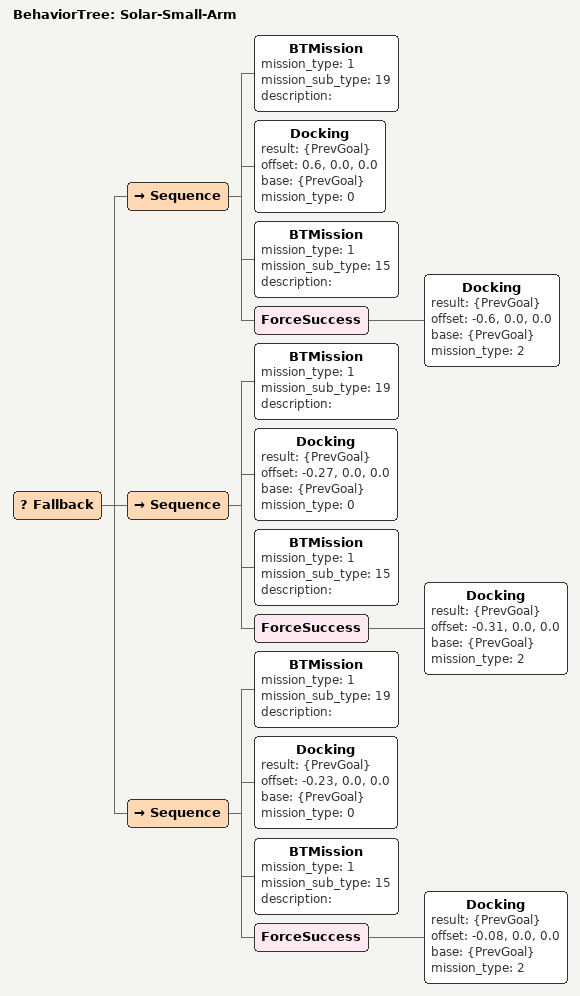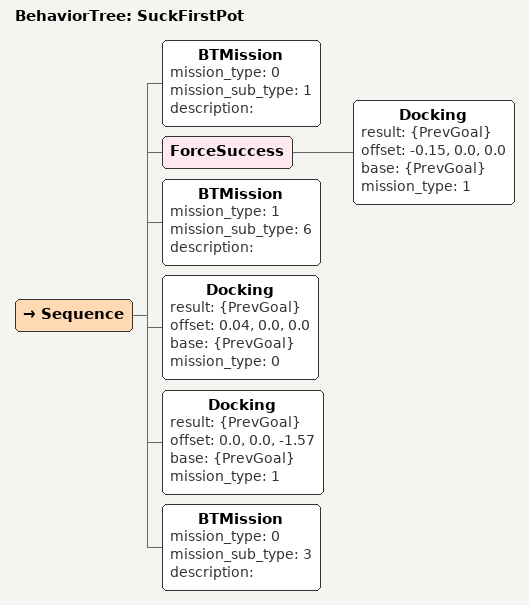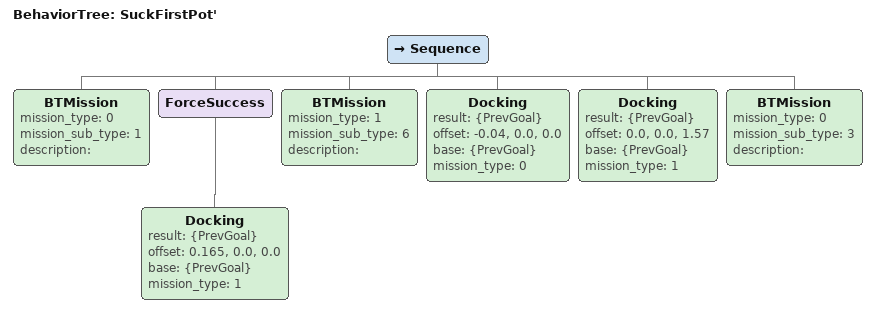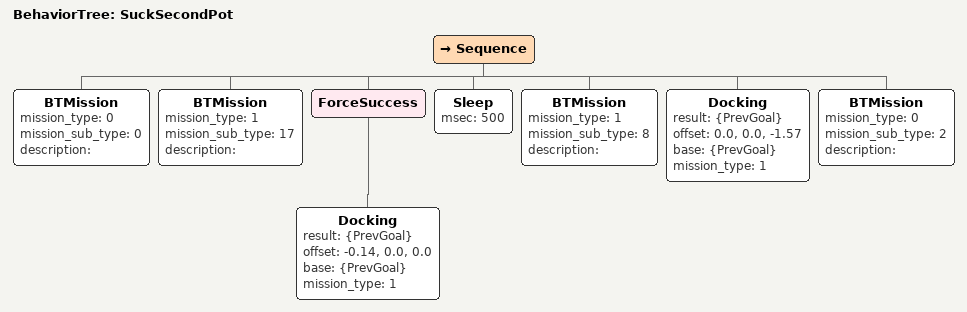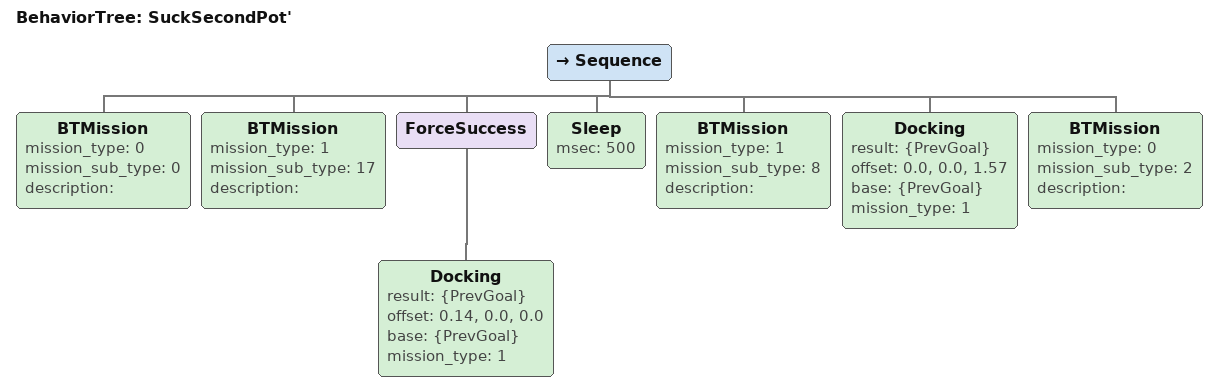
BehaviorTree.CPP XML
<BehaviorTree ID="Solar-Small-Arm">
  <Fallback>
    <Sequence>
      <BTMission mission_type="1" mission_sub_type="19" description=""/>
      <Docking result="{PrevGoal}" offset="0.6, 0.0, 0.0" base="{PrevGoal}" mission_type="0"/>
      <BTMission mission_type="1" mission_sub_type="15" description=""/>
      <ForceSuccess>
        <Docking result="{PrevGoal}" offset="-0.6, 0.0, 0.0" base="{PrevGoal}" mission_type="2"/>
      </ForceSuccess>
    </Sequence>
    <Sequence>
      <BTMission mission_type="1" mission_sub_type="19" description=""/>
      <Docking result="{PrevGoal}" offset="-0.27, 0.0, 0.0" base="{PrevGoal}" mission_type="0"/>
      <BTMission mission_type="1" mission_sub_type="15" description=""/>
      <ForceSuccess>
        <Docking result="{PrevGoal}" offset="-0.31, 0.0, 0.0" base="{PrevGoal}" mission_type="2"/>
      </ForceSuccess>
    </Sequence>
    <Sequence>
      <BTMission mission_type="1" mission_sub_type="19" description=""/>
      <Docking result="{PrevGoal}" offset="-0.23, 0.0, 0.0" base="{PrevGoal}" mission_type="0"/>
      <BTMission mission_type="1" mission_sub_type="15" description=""/>
      <ForceSuccess>
        <Docking result="{PrevGoal}" offset="-0.08, 0.0, 0.0" base="{PrevGoal}" mission_type="2"/>
      </ForceSuccess>
    </Sequence>
  </Fallback>
</BehaviorTree>

<BehaviorTree ID="SuckFirstPot">
  <Sequence>
    <BTMission mission_type="0" mission_sub_type="1" description=""/>
    <ForceSuccess>
      <Docking result="{PrevGoal}" offset="-0.15, 0.0, 0.0" base="{PrevGoal}" mission_type="1"/>
    </ForceSuccess>
    <BTMission mission_type="1" mission_sub_type="6" description=""/>
    <Docking result="{PrevGoal}" offset="0.04, 0.0, 0.0" base="{PrevGoal}" mission_type="0"/>
    <Docking result="{PrevGoal}" offset="0.0, 0.0, -1.57" base="{PrevGoal}" mission_type="1"/>
    <BTMission mission_type="0" mission_sub_type="3" description=""/>
  </Sequence>
</BehaviorTree>

<BehaviorTree ID="SuckFirstPot'">
  <Sequence>
    <BTMission mission_type="0" mission_sub_type="1" description=""/>
    <ForceSuccess>
      <Docking result="{PrevGoal}" offset="0.165, 0.0, 0.0" base="{PrevGoal}" mission_type="1"/>
    </ForceSuccess>
    <BTMission mission_type="1" mission_sub_type="6" description=""/>
    <Docking result="{PrevGoal}" offset="-0.04, 0.0, 0.0" base="{PrevGoal}" mission_type="0"/>
    <Docking result="{PrevGoal}" offset="0.0, 0.0, 1.57" base="{PrevGoal}" mission_type="1"/>
    <BTMission mission_type="0" mission_sub_type="3" description=""/>
  </Sequence>
</BehaviorTree>

<BehaviorTree ID="SuckSecondPot">
  <Sequence>
    <BTMission mission_type="0" mission_sub_type="0" description=""/>
    <BTMission mission_type="1" mission_sub_type="17" description=""/>
    <ForceSuccess>
      <Docking result="{PrevGoal}" offset="-0.14, 0.0, 0.0" base="{PrevGoal}" mission_type="1"/>
    </ForceSuccess>
    <Sleep msec="500"/>
    <BTMission mission_type="1" mission_sub_type="8" description=""/>
    <Docking result="{PrevGoal}" offset="0.0, 0.0, -1.57" base="{PrevGoal}" mission_type="1"/>
    <BTMission mission_type="0" mission_sub_type="2" description=""/>
  </Sequence>
</BehaviorTree>

<BehaviorTree ID="SuckSecondPot'">
  <Sequence>
    <BTMission mission_type="0" mission_sub_type="0" description=""/>
    <BTMission mission_type="1" mission_sub_type="17" description=""/>
    <ForceSuccess>
      <Docking result="{PrevGoal}" offset="0.14, 0.0, 0.0" base="{PrevGoal}" mission_type="1"/>
    </ForceSuccess>
    <Sleep msec="500"/>
    <BTMission mission_type="1" mission_sub_type="8" description=""/>
    <Docking result="{PrevGoal}" offset="0.0, 0.0, 1.57" base="{PrevGoal}" mission_type="1"/>
    <BTMission mission_type="0" mission_sub_type="2" description=""/>
  </Sequence>
</BehaviorTree>
